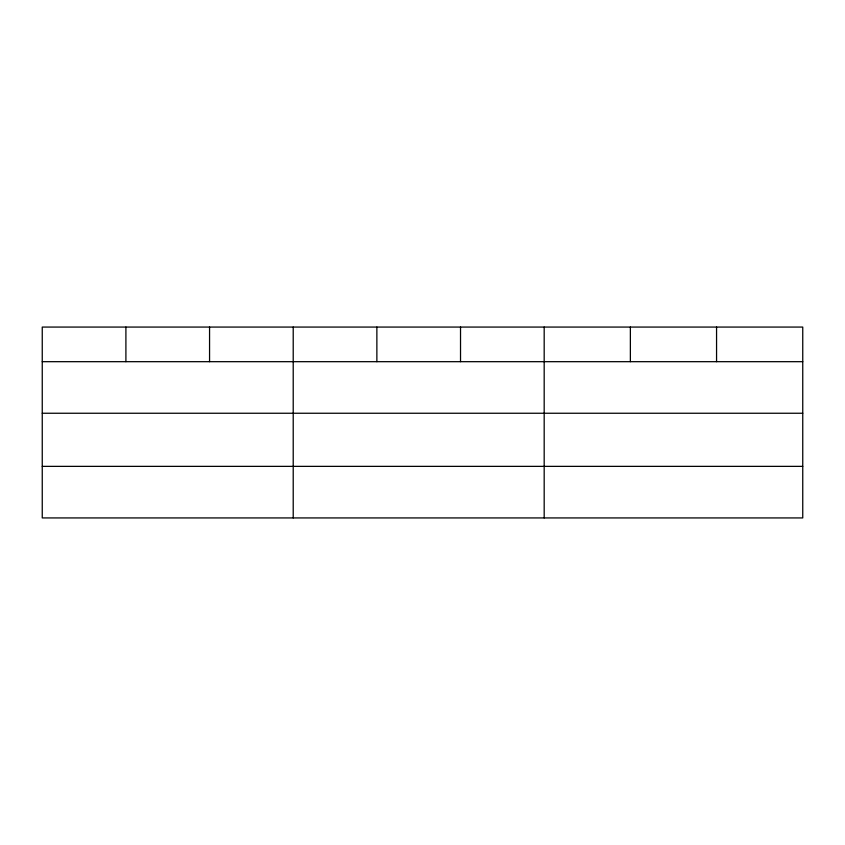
<?xml version="1.0" encoding="UTF-8"?>
<svg xmlns="http://www.w3.org/2000/svg" width="845" height="845" viewBox="0 0 845 845"><rect width="100%" height="100%" fill="white"/><g stroke="black" fill="none" stroke-linecap="round" stroke-linejoin="round"><path stroke-width="1.27" d="M802.75 413.247L802.75 327.068L42.25 327.068L42.25 517.932L802.75 517.932L802.75 413.247L42.25 413.247M42.25 361.681L802.75 361.681M42.25 466.366L802.75 466.366M716.56 327.068L716.56 361.681M630.37 327.068L630.37 361.681M544.18 327.068L544.18 517.932M460.525 327.068L460.525 361.681M376.87 327.068L376.87 361.681M293.215 327.068L293.215 517.932M209.56 327.068L209.56 361.681M125.905 327.068L125.905 361.681"/></g></svg>
